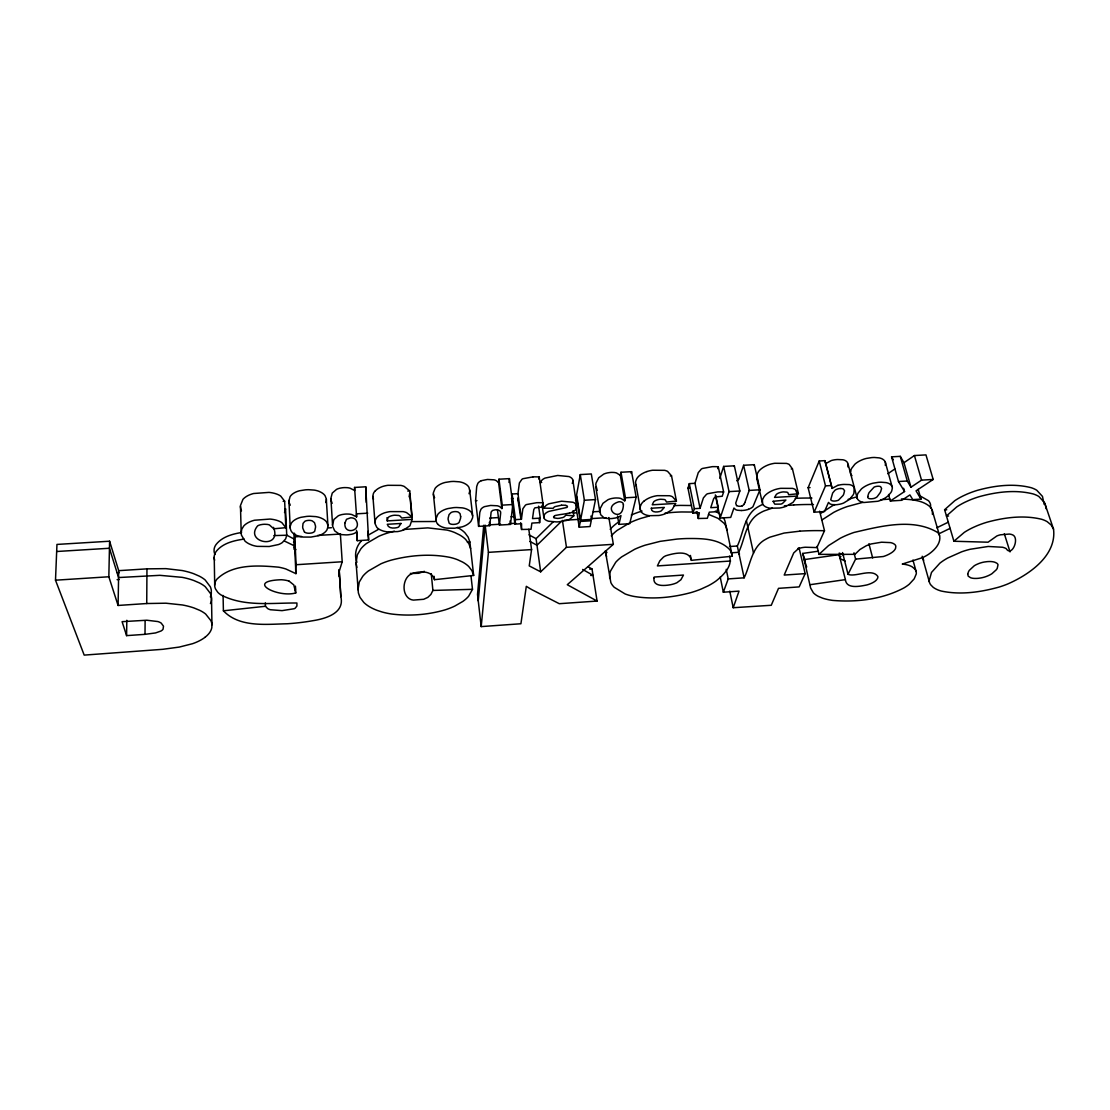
<?xml version="1.0" encoding="UTF-8"?>
<svg xmlns="http://www.w3.org/2000/svg" width="1110" height="1110" viewBox="0 0 1110 1110"><rect width="100%" height="100%" fill="white"/><g stroke="black" fill="none" stroke-linecap="round" stroke-linejoin="round"><path stroke-width="1.5" d="M284.757 508.921L285.548 508.907L286.741 535.228L285.686 538.794L282.384 542.512A16.553 8.422 -2 0 1 278.471 544.552L269.217 546.509L257.145 546.356A19.8 10.073 -1.9 0 1 252.012 545.107L249.292 543.969A25.641 13.084 -1.9 0 1 244.949 541.042L241.508 535.256A45.926 23.56 -2.3 0 1 241.203 532.911L240.454 505.563L242.937 499.375A22.339 11.766 -1.6 0 1 244.755 497.655A23.116 12.168 -1.6 0 1 247.03 496.114L247.863 495.657A20.701 10.906 -1.5 0 1 253.635 493.506L269.008 492.396A20.507 10.809 -1.6 0 1 276.751 494.075A17.871 9.435 -1.6 0 1 280.761 496.142L284.646 501.221L285.839 527.68L273.754 528.79L269.425 524.933A7.506 3.857 -1.8 0 0 267.246 524.406L264.679 524.267A11.572 5.939 -1.8 0 0 262.598 524.406L260.531 524.752A8.172 4.19 -1.8 0 0 257.631 525.876C243.714 542.499 282.384 550.255 273.532 527.361M241.203 532.911L241.758 529.248L243.714 526.043A22.561 11.558 -1.8 0 1 245.546 524.336A23.338 11.96 -1.8 0 1 247.863 522.824L248.696 522.366A20.91 10.711 -1.8 0 1 254.523 520.229L270.063 519.064A20.715 10.628 -1.8 0 1 277.861 520.687A18.051 9.268 -1.9 0 1 281.912 522.713L285.839 527.68M538.586 506.188L540.279 518.12L539.613 522.616L531.884 523.087L531.024 529.276L521.561 529.484L521.575 523.726L514.929 524.128L511.571 498.584L512.098 494.006L517.981 493.659L519.383 482.961L521.894 479.34A6.327 3.399 -7.7 0 1 523.004 478.701L533.022 476.87M145.008 634.337L155.566 632.936L160.881 631.063A11.683 5.314 -0.7 0 0 163.045 629.231L163.503 626.193L161.241 623.14A12.446 5.661 -0.7 0 0 157.87 621.558L146.797 620.226L122.086 621.669L126.595 635.628L145.008 634.337L145.119 620.74M205.1 637.237A47.092 21.465 -0.9 0 1 192.543 643.703L179.279 647.074L162.754 649.308L84.194 655.108L55.5 580.197L56.957 544.427L109.599 541.222L108.835 576.77L118.09 605.449L146.728 603.535L146.964 568.861L165.917 568.639L182.206 570.54A50.893 24.087 -0.5 0 1 193.681 573.703L199.328 576.159A43.817 20.812 -0.5 0 1 205.17 579.975L210.359 586.829A60.648 28.652 -0.3 0 1 211.302 590.284L211.302 593.67A47.591 22.533 -0.5 0 1 210.331 596.916M126.595 635.628L126.818 620.296M118.09 605.449L118.701 570.665L109.599 541.222M806.692 567.002L804.209 559.62L839.118 554.611L840.173 558.635L845.279 561.174M839.118 554.611L845.39 579.614C846.361 589.368 859.931 586.302 866.771 584.97A14.361 6.355 -13.7 0 0 870.171 583.846A14.888 6.591 -13.7 0 0 872.03 583.027L873.14 582.459A12.196 5.397 -13.7 0 0 876.456 579.947L877.441 578.56A12.598 5.564 -13.7 0 0 877.802 576.395C871.905 567.848 855.158 577.547 848.026 574.3L842.545 552.558M412.101 519.397L409.937 525.779L403.873 529.845A17.233 8.949 -4.7 0 1 397.519 531.593L387.321 531.843A16.983 8.825 -4.6 0 1 382.52 530.788L381.798 530.524A18.939 9.837 -4.7 0 1 380.425 529.942A18.398 9.56 -4.7 0 1 376.762 527.292L375.097 523.781A29.387 15.29 -4.9 0 1 374.986 522.227L375.305 520.326A18.19 9.463 -4.6 0 1 377.497 516.941A18.662 9.713 -4.7 0 1 384.226 512.959A17.857 9.296 -4.6 0 1 390.123 511.613L403.166 511.627A15.457 8.061 -4.7 0 1 406.607 512.626L412.129 516.996L401.792 518.023L399.891 515.928A5.633 2.942 -4.7 0 0 398.518 515.442L394.813 515.207A7.867 4.093 -4.7 0 0 389.416 516.608A6.41 3.344 -4.6 0 0 387.917 517.87L387.279 520.909L412.101 519.397L409.673 493.339L409.118 496.878M572.899 481.254L572.746 479.811A11.1 5.939 -8.6 0 0 571.137 477.716L570.36 477.217A13.5 7.215 -8.5 0 0 568.917 476.551L557.664 475.469L545.079 478.077A12.238 6.549 -8.3 0 0 542.374 479.7L539.918 482.448L541.694 482.475M265.346 602.869L265.47 606.268L267.635 608.544A11.461 5.425 -2.7 0 0 270.341 609.723L282.037 610.639L294.067 608.752A6.05 2.858 -3 0 0 295.191 608.197L296.911 606.018L296.911 603.008C271.756 602.799 244.103 607.045 220.946 594.904A33.633 16.234 -2 0 1 217.685 592.171L215.59 589.091A40.057 19.356 -2.1 0 1 214.716 585.983L214.216 556.415A33.564 16.705 -1.7 0 1 216.256 551.351C222.902 543.04 234.043 540.556 244.047 539.085M214.674 585.137L214.716 584.29A33.91 16.372 -2 0 1 216.783 579.309C232.6 563.686 258.214 565.337 278.679 567.182A39.682 19.161 -2.3 0 1 285.894 568.986L295.926 573.648A122.1 60.689 -5.3 0 1 296.092 564.726L294.622 533.41M576.881 506.84L572.843 480.158M289.557 503.871L289.1 502.386A31.344 16.65 -2.8 0 1 288.933 501.012L290.043 496.753A18.939 10.059 -2.5 0 1 293.165 493.575L294.414 492.798A16.04 8.519 -2.5 0 1 299.672 490.731L305.319 489.843A24.503 12.959 -2.6 0 1 308.483 489.69L314.255 490.093A16.664 8.852 -2.5 0 1 319.125 491.397L321.206 492.396A19.286 10.226 -2.5 0 1 325.063 495.712L326.271 498.765A28.305 14.999 -2.3 0 1 326.326 500.443L325.868 502.566M573.01 510.739L573.801 515.817L565.92 515.179L564.033 516.955A5.647 2.914 -8.5 0 1 562.701 517.579L559.246 518.301A13.32 6.924 -8.5 0 1 557.345 518.398L554.181 517.912A2.706 1.401 -8.4 0 1 553.71 517.454L553.626 516.844M339.119 576.562L339.105 569.61L340.839 596.639C344.933 613.414 325.077 618.797 312.645 620.74A118.881 58.65 -2.5 0 1 287.282 623.764C266.081 624.222 239.51 627.719 223.401 610.805L223.082 595.46M478.604 526.376L479.7 513.458A45.538 23.782 -7.7 0 1 479.867 512.154L480.908 509.365A9.046 4.745 -6.8 0 1 484.501 506.632L490.634 505.438L497.266 505.771A9.907 5.189 -6.9 0 1 499.777 506.687L501.9 508.56L498.598 482.697L498.959 479.215L509.421 478.618L512.834 504.509L510.489 524.406L499.389 525.086L500.568 513.999A31.635 16.511 -6.4 0 0 500.624 512.182L500.513 511.696A5.592 2.928 -7 0 0 498.64 510.253A5.55 2.9 -7 0 0 495.24 509.795L492.465 510.475L491.119 512.098L489.76 525.682L478.604 526.376L475.579 500.707L476.62 487.581A45.094 24.198 -7.6 0 1 476.787 486.249L477.813 483.419A8.963 4.829 -6.8 0 1 481.365 480.658M483.738 525.252L477.522 594.502L481.199 626.595L520.923 623.751L526.307 586.316L529.983 588.591A110.584 54.64 -9.6 0 0 533.73 590.617L559.274 603.701L597.083 601.051L592.019 568.972L588.397 566.905M478.243 600.857L485.153 525.141L488.428 552.35L481.199 626.595M501.9 508.56L502.261 505.147L498.959 479.215M930.61 508.158L930.568 504.703A36.255 17.052 -15 0 0 928.515 500.735L919.413 495.532M509.004 482.475L509.421 478.618M932.428 514.429L932.4 510.988A36.339 16.955 -14.9 0 0 930.346 507.034C922.632 499.986 911.282 499.611 901.389 498.959M514.929 524.128L515.484 519.633L512.098 494.006M515.484 519.633L521.409 519.272L522.865 508.741L525.418 505.175A6.382 3.344 -7.8 0 1 526.542 504.55L536.657 502.705A40.917 21.021 -7.8 0 1 540.223 502.691L542.915 502.747L542.29 507.034L535.117 507.797A1.665 0.874 -7.9 0 0 534.742 508.019L533.813 509.573A17.427 9.088 -8.3 0 0 533.702 510.142L532.523 518.592L540.279 518.12M538.919 479.131L539.224 476.953L536.546 476.87A40.515 21.409 -7.7 0 0 533.022 476.856M528.804 529.276L531.579 549.575L529.234 565.892L540.667 571.83L566.461 547.327L613.344 544.316L608.863 517.524M285.548 508.907L284.521 512.529M575.577 500.541L576.367 496.128L580.336 521.45L579.226 527.222L590.062 526.542L591.228 520.77L580.336 521.45M580.28 474.581L576.617 494.741L580.586 520.09L591.505 519.411L595.515 499.583L591.325 473.956L580.28 474.581L584.373 500.249L580.586 520.09M718.226 507.228L716.755 511.696L709.318 512.154L707.334 518.301L698.273 518.495L699.369 512.764L692.959 513.167L687.978 488.178L689.31 483.627L694.985 483.308L698.245 472.68L701.284 469.1A6.23 3.274 -11.9 0 1 702.463 468.462L712.342 466.658A39.904 20.59 -11.7 0 1 715.714 466.672L718.253 466.755L723.623 491.966L722.208 496.239L715.242 496.975A1.637 0.832 -11.9 0 0 714.84 497.197L713.674 498.737A17.191 8.713 -12.2 0 0 713.466 499.292L710.747 507.686L718.226 507.228L715.784 495.573M847.984 466.977L847.665 462.912A17.205 8.7 -14.5 0 0 846.944 461.829L845.889 460.927A11.988 6.063 -14.6 0 0 842.837 459.776L837.675 459.526A13.806 6.979 -14.5 0 0 831.515 460.483A7.243 3.677 -14.6 0 0 830.877 460.775L825.812 463.564L832.125 488.4L837.259 485.625A7.312 3.607 -14.4 0 1 837.911 485.403M850.607 471.195L851.023 469.752A29.748 14.777 -15.4 0 1 851.606 468.42L854.839 464.257A17.913 8.936 -15.2 0 1 859.223 461.191L860.722 460.428A15.165 7.576 -15.2 0 1 866.341 458.444L871.669 457.598A23.185 11.544 -15.1 0 1 874.472 457.473L879.231 457.889A15.776 7.867 -15.2 0 1 882.714 459.193L883.976 460.164A18.246 9.102 -15.2 0 1 885.53 463.411L885.294 465.354M618.936 524.378L620.976 515.623L618.991 516.774A9.865 5.064 -9.6 0 1 615.55 517.981L612.221 518.509A15.998 8.242 -9.7 0 1 609.917 518.62L606.448 518.356A10.933 5.619 -9.6 0 1 603.701 517.524L600.593 514.624L599.941 510.184A44.733 22.991 -10.3 0 1 600.274 508.394L602.966 503.302L607.975 499.722A10.725 5.564 -9.7 0 1 611.804 498.473L613.927 498.126A13.833 7.159 -9.7 0 1 616.216 497.96L618.409 498.029A10.392 5.383 -9.7 0 1 620.976 498.515L624.763 500.818L620.323 475.33L620.99 472.263L631.576 471.667L636.141 497.169L629.703 523.698L618.936 524.378L617.521 515.997M624.763 500.818L625.457 497.793L620.99 472.263M631.174 473.387L631.576 471.667M692.959 513.167L694.333 508.685L689.31 483.627M694.333 508.685L700.049 508.338L703.407 497.89L706.487 494.352A6.285 3.219 -11.8 0 1 707.681 493.728L717.657 491.91A40.279 20.216 -11.6 0 1 721.056 491.91L723.623 491.966M729.547 556.165C732.836 566.155 723.207 575.285 716.116 580.946A51.657 24.517 -10.6 0 1 708.111 585.83L701.131 589.049A54.168 25.738 -10.6 0 1 691.03 592.573C672.48 597.582 652.736 599.594 633.685 596.375A53.655 25.53 -10.4 0 1 625.124 593.947L614.232 587.287A56.832 27.084 -10.4 0 1 610.847 582.528L605.325 550.921M717.657 468.642L718.253 466.755M719.793 478.354L723.637 466.422L734.348 465.812L739.857 490.981L735.708 503.149L736.527 505.674M734.112 466.519L734.348 465.812M741.411 510.544L737.428 510.225A9.213 4.62 -12.4 0 1 735.5 509.518L733.946 508.033L730.699 517.413L720.168 518.065L729.048 491.619L723.637 466.422M748.445 509.282A9.102 4.565 -12.4 0 0 752.968 506.715L759.975 489.774L754.287 464.674L743.617 465.284L739.399 477.577A29.651 15.415 -12 0 1 738.677 479.215L738.594 479.326M471.001 576.048L472.499 589.327L468.628 596.236A48.063 23.157 -5.6 0 1 462.856 601.412L454.795 606.074A48.882 23.546 -5.6 0 1 444.833 609.945C427.614 614.898 409.271 616.258 391.497 613.996A53.349 25.738 -5.3 0 1 381.826 611.915L377.414 610.472A60.37 29.221 -5.4 0 1 371.406 607.822L369.644 606.837A56.846 27.486 -5.4 0 1 363.802 602.452L359.945 597.305L358.377 592.92L356.06 562.673L357.337 554.806L360.792 548.95A54.154 27.112 -5.2 0 1 366.411 543.512L378.746 536.31A53.668 26.89 -5.2 0 1 388.833 532.647L394.369 531.204M797.868 548.395L799.172 548.312L805.152 573.634L799.172 586.899L778.512 588.342L771.256 605.283L733.211 607.725L739.01 591.117L723.332 592.213L720.224 577.02M762.653 504.44A24.378 12.002 -12.9 0 0 758.574 506.521C744.227 514.207 743.617 533.05 737.331 546.009L744.13 577.824L728.216 578.907L723.332 592.213M753.981 465.506L754.287 464.674M743.617 465.284L749.208 490.426L744.879 502.539M431.263 573.731L432.9 590.437L430.902 594.419L427.836 597.374L423.701 599.289L413.503 600.094A10.587 5.078 -5.4 0 1 410.811 599.483C401.445 595.529 402.25 579.087 410.547 574.286A11.058 5.411 -5.4 0 1 412.642 573.398C419.982 571.123 432.04 570.332 434.468 579.684L473.665 575.438L469.863 541.985L468.156 537.143L464.965 532.842A50.061 25.322 -5.3 0 0 458.832 528.207L457.32 527.375M799.908 531.163L784.076 533.064L770.062 537.129A24.684 11.697 -12.7 0 0 765.914 539.183C751.581 546.522 750.485 565.059 744.13 577.824M469.017 493.728L469.516 492.132A27.556 14.749 -5.7 0 0 469.696 490.467L468.975 487.415A18.773 10.059 -5.9 0 0 465.742 484.113L463.883 483.127A16.22 8.7 -5.9 0 0 459.373 481.823L453.865 481.421A23.865 12.751 -5.9 0 0 450.799 481.56L445.235 482.434A15.609 8.38 -5.9 0 0 439.865 484.473L438.561 485.264A18.44 9.879 -5.9 0 0 435.092 488.414L433.413 492.646A30.553 16.359 -6.2 0 0 433.386 494.006L433.608 495.476A18.981 10.156 -5.9 0 0 434.648 497.724M837.897 485.348A13.93 6.854 -14.3 0 1 844.086 484.432L849.33 484.598A12.099 5.952 -14.4 0 1 852.411 485.722L853.451 486.596A17.371 8.533 -14.3 0 1 854.187 487.665L853.923 493.256A39.294 19.411 -13.9 0 1 853.091 494.991L849.441 499.472L843.642 503.024A11.35 5.536 -14.2 0 1 839.604 504.245L837.439 504.592A14.985 7.34 -14.3 0 1 835.22 504.759L832.125 504.564A9.102 4.44 -14.2 0 1 829.891 503.787L828.504 502.414L824.466 511.571L814.143 512.21L808.122 487.72L819.222 460.969L824.813 460.65L832.125 488.4M814.143 512.21L825.493 485.875L819.222 460.969M798.798 549.173L799.172 548.312M797.466 496.087L793.039 502.358L786.005 506.34A16.581 8.256 -13.2 0 1 779.608 508.033L770.326 508.241A16.331 8.145 -13.1 0 1 766.413 507.187L765.858 506.937A18.218 9.088 -13.2 0 1 764.859 506.34A17.704 8.825 -13.2 0 1 762.598 503.718L762.445 500.263A28.319 14.097 -13.4 0 1 762.958 498.737L763.985 496.864A17.496 8.741 -13.2 0 1 767.288 493.534A17.968 8.963 -13.2 0 1 774.891 489.649A17.177 8.589 -13.2 0 1 780.718 488.331L792.443 488.386A14.874 7.437 -13.3 0 1 795.162 489.399L798.437 493.714L788.724 494.685L787.822 492.618A5.425 2.72 -13.3 0 0 786.782 492.132L783.535 491.896A7.562 3.788 -13.2 0 0 778.138 493.256A6.161 3.08 -13.2 0 0 776.292 494.491L774.558 497.405L797.466 496.087L796.272 491.119M819.652 511.169L824.494 530.733L816.904 547.577L805.319 547.23A14.43 6.715 -13 0 0 798.576 548.506M848.026 574.3L855.602 559.107L853.979 552.766M339.979 534.701L340.381 534.049L317.64 535.45M340.381 534.049L342.199 561.757L339.299 571.164L340.839 596.639M744.061 504.259L744.13 504.148A4.385 2.206 -12.3 0 1 742.243 505.73M561.507 505.216L555.042 506.604A5.259 2.747 -8.4 0 0 553.918 507.367L553.168 508.297L543.595 508.144L546.092 505.438A12.349 6.438 -8.4 0 1 548.826 503.829L561.535 501.207L572.885 502.233A13.625 7.09 -8.6 0 1 574.342 502.885L575.119 503.371A11.211 5.841 -8.6 0 1 576.742 505.425L576.825 505.758M948.578 516.039L946.442 515.97L956.681 506.965A42.402 19.134 -16.2 0 1 965.076 502.164L968.863 500.443A46.301 20.854 -16.2 0 1 979.159 496.697C996.6 491.883 1015.511 489.441 1033.243 493.964A49.881 22.325 -16.4 0 1 1038.821 496.461L1044.524 502.594L1053.529 529.109C1056.873 555.624 1029.039 574.744 1007.505 584.068A47.05 19.952 -15.5 0 1 999.333 586.996C980.63 592.227 960.428 595.154 941.225 591.033A49.326 21.062 -15.4 0 1 936.673 589.368A50.88 21.728 -15.4 0 1 933.108 587.232L930.652 584.734A44.372 18.939 -15.3 0 1 929.153 580.835L931.498 572.441L939.865 563.186A42.679 18.273 -15.3 0 1 947.704 558.011L961.621 551.823A41.708 17.871 -15.3 0 1 970.182 549.27L988.219 546.467L1002.51 547.244A29.706 12.765 -15.5 0 1 1006.132 548.548C1011.807 557.928 1020.326 537.212 1012.14 534.687A13.695 5.966 -16.1 0 0 1009.254 534.063L1000.401 534.812A11.183 4.87 -16.1 0 0 996.891 535.95L988.053 542.207L953.906 541.25L944.61 509.726L954.794 500.679A42.305 19.231 -16.3 0 1 963.175 495.879L966.949 494.144A46.19 20.965 -16.3 0 1 977.216 490.398C994.602 485.569 1013.486 483.155 1031.176 487.706A49.77 22.45 -16.4 0 1 1036.754 490.231L1042.457 496.392L1044.135 504.273M573.801 515.817L570.346 518.8A11.572 5.98 -8.5 0 1 566.821 520.41L559.01 521.797A30.095 15.707 -8.5 0 1 556.526 521.922L548.742 521.242A12.501 6.466 -8.4 0 1 547.688 520.923A13.223 6.84 -8.4 0 1 546.328 520.326L545.246 519.633A10.6 5.481 -8.3 0 1 543.886 517.676L543.789 516.705A14.333 7.409 -8.4 0 1 543.983 515.678L544.83 514.11A9.366 4.842 -8.3 0 1 547.549 512.015A8.602 4.454 -8.3 0 1 549.062 511.349L566.863 507.464A2.248 1.165 -8.6 0 0 567.279 507.034A2.525 1.318 -8.6 0 0 566.988 505.882L565.836 505.452M953.906 541.25L964.299 532.37A42.804 18.731 -16 0 1 972.818 527.625L976.647 525.918A46.745 20.41 -16 0 1 987.067 522.2C1004.661 517.413 1023.684 514.915 1041.624 519.272A50.366 21.853 -16.1 0 1 1047.216 521.7L1051.17 525.016L1053.529 529.109M817.057 546.356L819 554.376L828.546 545.593L840.214 538.267A51.934 23.643 -14.1 0 1 853.992 532.453C880.272 526.348 912.961 517.607 937.756 532.564A36.699 16.608 -14.7 0 1 939.782 536.435C940.614 543.803 934.606 549.95 929.084 553.932A30.234 13.611 -14.7 0 1 922.66 557.595L902.263 564.06L904.317 564.31A30.317 13.306 -14 0 1 912.295 566.919L914.834 569.069A30.4 13.334 -14 0 1 916.277 573.912L914.182 578.865L909.367 584.11A33.799 14.818 -14 0 1 903.942 587.912C882.353 599.358 856.892 602.439 832.764 600.413A59.191 26.39 -13.8 0 1 822.566 598.137L818.403 596.431A48.465 21.562 -13.6 0 1 813.339 592.754L810.633 588.036L802.738 553.432L817.973 551.24M540.667 571.83L536.075 538.669L553.377 521.644M561.216 521.561L536.99 545.232L529.886 541.43M613.344 544.316L567.279 584.72L597.083 601.051M617.923 522.463L616.119 523.795A51.934 25.794 -10.4 0 0 610.195 529.331M820.581 513.458L832.056 506.007A51.31 24.267 -14.3 0 1 834.9 504.564M822.149 519.827L833.679 512.404A51.435 24.142 -14.3 0 1 847.291 506.548L862.928 502.317M887.833 473.762L894.84 468.961M933.191 479.451L921.55 480.144L910.963 487.221L903.984 462.704L914.418 455.544L925.962 454.892L933.191 479.451L916.041 490.842L920.995 499.112L912.767 499.611L909.909 494.921L901.82 500.291L890.345 500.998L888.555 494.505M367.646 535.45L378.205 529.525M890.345 500.998L904.539 491.522L903.609 488.261M424.367 571.345L418.748 573.287L411.088 573.481A10.476 5.175 -5.3 0 1 410.367 573.357M948.245 522.2L938.644 526.875A42.194 18.787 -15.6 0 0 936.937 527.888M950.077 528.374L940.434 533.05A42.291 18.69 -15.6 0 0 938.727 534.063M481.379 480.672L487.429 479.464L494.006 479.825A9.81 5.286 -6.8 0 1 496.489 480.783L498.598 482.697M798.576 548.493L793.719 552.933L784.201 575.063L805.152 573.634M555.097 515.498L560.05 514.596A76.021 41.028 -8.5 0 0 566.1 513.708L569.402 513.014M848.123 499.347L855.81 497.141M642.066 511.058L639.263 511.96A54.015 26.806 -10.5 0 0 631.312 514.998M772.269 508.13L764.124 510.919A24.448 11.932 -12.9 0 0 760.031 512.986C745.684 520.604 744.976 539.391 738.677 552.308L730.796 552.822M649.086 516.053L640.442 518.523A54.154 26.682 -10.5 0 0 629.967 522.713L617.229 530.344A52.059 25.669 -10.4 0 0 611.291 535.866M241.55 532.509C232.309 534.035 222.194 536.754 216.131 544.455A33.48 16.775 -1.7 0 0 214.091 549.533L214.091 551.281A39.558 19.841 -1.8 0 0 214.965 554.473M810.161 584.692L845.39 579.614M403.291 529.512L427.822 527.874L447.066 530.081A46.204 23.241 -5.4 0 1 454.739 532.55L459.582 534.909A50.186 25.211 -5.4 0 1 465.714 539.502L468.906 543.803L470.612 548.617M784.312 505.841L786.546 505.577M664.973 513.181L671.827 512.487A98.61 47.411 -10.3 0 1 681.568 511.96L692.779 512.057M223.401 610.805L265.47 606.268M467.449 542.249L469.863 541.985M690.42 555.43L691.377 560.328L732.309 556.235L732.003 554.195A46.967 22.422 -10.8 0 0 729.603 549.478C718.656 538.253 701.326 538.419 686.757 538.53A99.553 46.426 -10.3 0 0 676.92 539.085L660.159 541.347L645.215 545.163A54.681 26.127 -10.4 0 0 634.615 549.311L621.725 556.845A52.572 25.142 -10.4 0 0 615.703 562.298L610.528 571.026A71.984 34.285 -10.7 0 0 609.64 575.618L609.723 578.504M646.852 471.583A17.122 9.033 -10.7 0 1 652.625 470.238L664.654 470.335A14.818 7.825 -10.8 0 1 667.582 471.375L671.522 475.802L676.434 501.068L666.527 502.053L665.32 499.986A5.453 2.803 -10.7 0 0 664.182 499.5L660.783 499.25A7.604 3.913 -10.7 0 0 655.386 500.624A6.202 3.177 -10.7 0 0 653.651 501.873L652.25 504.8L675.754 503.44L672.022 509.754L665.292 513.763A16.678 8.533 -10.6 0 1 658.896 515.484L649.322 515.692A16.428 8.408 -10.6 0 1 645.146 514.652L644.535 514.388A18.329 9.38 -10.6 0 1 643.425 513.791A17.802 9.116 -10.6 0 1 640.72 511.155L635.558 482.392A28.194 14.832 -10.9 0 1 635.863 480.824L636.654 478.91A17.427 9.185 -10.7 0 1 639.582 475.51A17.885 9.435 -10.7 0 1 646.839 471.57M407.786 491.078L409.701 490.897L412.129 516.996M670.301 475.926L671.522 475.802M791.236 468.961L792.429 468.836L798.437 493.714M283.161 501.345L284.646 501.221M788.849 505.341L793.664 504.981M880.521 499.736L889.915 499.084M412.296 521.603L434.954 521.506M855.602 559.107L883.31 556.526A17.191 7.825 -14.3 0 0 890.192 553.543A14.055 6.382 -14.3 0 0 895.007 549.408A18.717 8.519 -14.2 0 0 895.59 548.215L895.812 546.231A13.57 6.174 -14.3 0 0 894.591 544.316L893.37 543.553A17.482 7.95 -14.3 0 0 890.581 542.623L881.562 542.207L871.405 543.9A18.176 8.269 -14.2 0 0 866.091 545.842L859.959 549.492L854.936 554.334L819 554.376M738.663 554.126L739.551 554.07M589.688 569.125L592.019 568.972M730.574 561.022L657.384 565.92L659.826 560.841L663.475 557.095A10.115 4.87 -10.6 0 1 665.958 555.721C673.701 553.363 689.185 549.478 691.377 560.328M590.687 575.479L593.017 575.327L582.653 569.444M117.119 579.642L119.145 579.517M729.478 546.522L737.331 546.009M118.701 570.665L146.964 568.861M117.244 572.774L119.256 572.635M55.5 580.197L108.835 576.77M296.134 564.726L342.199 561.757M488.428 552.35L531.579 549.575M56.679 551.504L109.446 548.257L118.576 577.547L159.882 575.327L182.248 577.353A51.018 23.962 -0.6 0 1 193.75 580.488L199.411 582.93A43.928 20.701 -0.6 0 1 205.267 586.718L210.47 593.531A60.8 28.513 -0.4 0 1 211.413 596.972L211.413 600.33A47.702 22.422 -0.6 0 1 210.428 603.576M294.788 536.851L301.545 536.435M488.566 524.919L500.541 524.184M509.088 523.656L515.914 523.24M564.144 520.271L579.614 519.327M591.491 518.592L605.963 517.704M356.518 530.303L357.267 540.681L368.603 539.973L365.731 486.804L354.562 487.443L354.7 490.537L349.997 488.164A10.684 5.716 -3.4 0 0 347.139 487.665L344.78 487.595A14.236 7.604 -3.4 0 0 342.407 487.762L340.243 488.109A11.031 5.911 -3.3 0 0 336.538 489.385L332.265 493.062L330.891 498.293A45.843 24.489 -4.1 0 0 331.058 500.124L332.14 503.357M367.743 513.167L356.463 513.833L356.601 516.885L351.856 514.568A10.795 5.619 -3.6 0 0 348.97 514.096L346.584 514.027A14.374 7.479 -3.6 0 0 344.183 514.207L342.005 514.554A11.142 5.8 -3.5 0 0 338.259 515.817L333.93 519.466L332.542 524.614A46.301 24.073 -4.3 0 0 332.709 526.417L334.707 530.899L338.911 533.813A11.35 5.855 -3.6 0 0 342.102 534.645L345.89 534.895A16.622 8.602 -3.6 0 0 348.332 534.784L351.745 534.243A10.254 5.286 -3.7 0 0 355.103 533.008L356.879 531.843L357.267 540.681M502.261 505.147L512.834 504.509M584.373 500.249L595.515 499.583M625.457 497.793L636.141 497.169M729.048 491.619L739.857 490.981M749.208 490.426L759.975 489.774M825.493 485.875L831.154 485.542M903.984 462.704L900.279 456.349L891.566 456.848L898.489 481.518L907.272 481.005L910.963 487.221M808.122 487.72L810.05 487.609M328.602 527.902L331.432 527.722M489.69 518.092L497.71 517.607M511.03 516.788L513.694 516.636M573.051 513.014L575.951 512.848M593.323 511.793L599.095 511.433M475.579 500.707L476.967 500.624M511.571 498.584L513.222 498.487M517.746 498.223L520.881 518.62M687.978 488.178L689.56 488.081M146.728 603.535L165.917 603.202L182.415 604.964A51.532 23.477 -0.9 0 1 194.028 607.975L199.745 610.347A44.372 20.285 -0.9 0 1 205.655 614.038L210.914 620.684A61.411 27.944 -0.7 0 1 211.871 624.042L211.857 627.344A48.188 21.964 -0.9 0 1 207.542 635.073A50.727 23.13 -0.8 0 1 205.086 637.237M273.865 535.603L286.741 535.228M432.9 590.437L472.499 589.327M295.413 586.122L295.732 592.948C278.111 598.11 244.297 580.946 281.302 579.739A18.495 8.908 -2.6 0 1 289.03 581.099M944.61 509.726L946.733 509.795M691.475 505.522L680.291 505.397A98.388 47.661 -10.4 0 0 674.089 505.674M695.332 512.223L697.774 512.445M843.725 555.028L839.188 553.071M708.499 514.374L718.045 518.342L724.095 523.323A46.523 22.894 -10.9 0 1 726.509 528.138L726.828 530.233M284.659 541.153L294.594 545.94A120.851 61.896 -5.2 0 1 294.747 536.851M289.03 581.099L293.789 584.901L295.732 592.948M286.533 535.075L294.261 539.113L295.926 573.648M529.012 534.84L536.075 538.669M715.353 511.099L720.14 514.249M293.831 548.964L295.357 549.977M293.512 542.138L294.525 542.818M825.812 463.564L824.813 460.65M293.678 547.105L295.857 549.644M304.404 531.926L302.808 528.221A58.608 30.428 -3.9 0 1 302.655 526.889L303.044 523.407L304.82 521.339A4.815 2.498 -2.7 0 1 306.596 520.645L307.678 520.465A6.799 3.51 -2.7 0 1 308.844 520.368L309.19 520.368A5.328 2.761 -2.7 0 1 312.271 520.895L314.491 522.657L315.462 525.807A62.729 32.134 -1.6 0 1 315.559 527.181L314.727 531.163A6.091 3.136 -2.8 0 1 314.213 531.732L313.561 532.203A4.884 2.511 -2.8 0 1 311.591 532.966L310.148 533.175A7.728 3.982 -2.8 0 1 308.982 533.244L307.9 533.202A5.162 2.65 -2.8 0 1 304.473 531.967M620.323 475.33L616.549 472.971A10.281 5.481 -9.7 0 0 614.01 472.471L611.832 472.388A13.709 7.284 -9.7 0 0 609.57 472.555L607.461 472.902A10.628 5.661 -9.7 0 0 603.673 474.137L598.72 477.772L596.084 482.933A44.303 23.393 -10.4 0 0 595.765 484.751L597.194 490.44M409.701 490.897L404.22 486.43A15.304 8.2 -4.5 0 0 400.807 485.389L387.889 485.306A17.691 9.463 -4.5 0 0 382.076 486.679A18.482 9.893 -4.5 0 0 375.458 490.703M805.236 560.841L802.738 553.432M898.489 481.518L904.539 491.522M891.566 456.848L893.3 459.762M241.48 510.891L240.759 508.727A45.468 23.962 -2.1 0 1 240.454 506.354M676.434 501.068L672.466 496.739A14.957 7.687 -10.7 0 0 669.524 495.726L657.384 495.671A17.288 8.866 -10.6 0 0 651.556 497.016A18.065 9.268 -10.7 0 0 644.258 500.929M606.587 556.485L605.436 552.378M373.501 499.278L373.029 497.641A29.096 15.568 -4.7 0 1 372.918 496.059L373.224 494.116A18.01 9.629 -4.5 0 1 375.402 490.675M356.921 562.284C354.229 555.611 355.7 547.674 360.292 542.207A54.015 27.25 -5.1 0 1 361.499 540.806M792.429 468.836L789.154 464.424A14.735 7.576 -13.4 0 0 786.463 463.397L774.836 463.272A17.025 8.741 -13.3 0 0 769.077 464.604A17.788 9.13 -13.4 0 0 761.599 468.531A17.33 8.894 -13.4 0 0 758.31 471.889L757.284 473.79A28.041 14.347 -13.5 0 0 756.798 475.344L756.964 478.854A17.524 8.991 -13.3 0 0 757.672 480.117M1045.162 504.051L1046.161 508.755M1004.314 533.73L1010.044 551.92M932.095 509.934L939.49 535.395M914.418 455.544L921.55 480.144M918.206 489.399L920.995 499.112M900.279 456.349L907.272 481.005M922.424 557.303L929.334 581.862M912.947 560.037L916.166 571.622M885.267 462.093L892.093 486.707M635.669 484.515L636.183 485.916A17.621 9.282 -10.7 0 0 636.446 486.36M848.082 464.133L857.184 498.237M868.922 543.72L872.668 557.955M356.865 567.446L356.06 562.673M473.665 575.438L471.958 570.734L468.753 566.53A50.699 24.698 -5.5 0 0 462.565 562.048L457.695 559.773A46.675 22.783 -5.6 0 0 449.952 557.373C430.527 553.501 410.187 555.194 391.122 560.162A54.21 26.349 -5.3 0 0 380.938 563.797L368.464 570.915A54.695 26.571 -5.3 0 0 362.776 576.284L359.279 582.042L357.975 589.757M756.812 478.41L762.445 503.274M746.433 520.756L753.524 553.141M732.309 556.235L725.149 521.714A46.412 23.005 -10.9 0 0 723.401 517.787M715.326 494.935L720.168 518.065M726.231 569.319L728.216 578.907M729.769 591.103L733.211 607.725M694.985 483.308L700.049 508.338M696.941 511.863L698.273 518.495M443.917 527.569A14.083 7.312 -6 0 0 447.039 528.18L454.6 528.235L462.135 526.861A15.471 8.047 -6.1 0 0 465.923 525.321L467.241 524.558A19.356 10.087 -6 0 0 471.139 521.02L472.513 517.968A27.819 14.499 -5.8 0 0 472.693 516.317L471.972 513.333A18.953 9.893 -6 0 0 468.725 510.1L466.838 509.143A16.386 8.561 -6.1 0 0 462.301 507.867L456.737 507.506A24.101 12.529 -6 0 0 453.643 507.645L448.024 508.546A15.776 8.242 -6 0 0 442.599 510.572L441.281 511.335A18.62 9.713 -6 0 0 437.77 514.443L436.063 518.62A30.844 16.081 -6.3 0 0 436.022 519.966L436.244 521.409A19.161 9.976 -6.1 0 0 437.992 524.419M640.206 509.781L640.109 507.7A28.458 14.569 -10.9 0 1 640.428 506.16L641.233 504.273A17.593 9.033 -10.7 0 1 644.202 500.915M595.751 486.957L599.927 512.348M590.964 516.039L591.505 519.411M575.563 503.69L579.226 527.222M562.423 520.382L566.461 547.327M539.224 476.953L543.595 508.144M542.179 505.758L543.886 517.676M539.127 519.216L539.613 522.616M517.981 493.659L521.409 519.272M520.645 522.699L521.561 529.484M510.059 520.992L510.489 524.406M497.46 509.726L499.389 525.086M489.344 522.269L489.76 525.682M469.683 489.926L472.68 515.789M433.386 494.006L436.105 520.701M434.135 576.312L434.468 579.684M387.002 517.635L387.279 520.909M372.918 496.461L374.986 522.63M367.951 531.343L368.603 539.973M354.562 487.443L356.601 516.885M330.919 498.903L332.57 525.197M326.326 499.333L327.936 525.64M214.175 557.289L214.216 558.15A39.655 19.744 -1.9 0 0 214.66 560.203M295.26 586.802L295.426 590.229M288.933 500.443L290.209 528.027M365.731 486.804L366.244 502.331M211.51 597.818L211.954 624.888M518.148 498.196L518.148 500.776M793.678 504.967A142.288 65.393 -12.1 0 1 813.491 504.537M923.742 560.231A43.956 19.37 -15.5 0 1 922.23 556.249M799.921 531.149A143.606 63.978 -12 0 1 824.48 530.746M795.19 498.334A141.969 65.74 -12.1 0 1 811.909 498.085M606.948 552.586A56.152 27.792 -10.5 0 1 606.171 551.337M294.317 539.113A120.546 62.188 -5.2 0 1 294.081 533.258M840.936 556.665A19.023 8.769 -13.9 0 1 839.812 556.374M857.364 498.765A18.62 9.019 -14.9 0 1 857.114 495.795L857.503 494.38A30.026 14.499 -15.1 0 1 858.113 493.062L861.402 488.955A18.093 8.783 -15 0 1 865.855 485.916L867.354 485.167A15.318 7.437 -14.9 0 1 873.043 483.197L878.426 482.337A23.407 11.322 -14.9 0 1 881.257 482.212L886.044 482.6A15.915 7.728 -15 0 1 889.554 483.863L890.817 484.82A18.412 8.936 -14.9 0 1 892.357 487.998L891.732 490.939A26.987 13.126 -14.8 0 1 890.872 492.562L888.347 495.56A18.801 9.116 -14.9 0 1 883.38 499.014L881.881 499.764A15.027 7.271 -14.9 0 1 877.843 501.262L863.83 502.511A13.667 6.618 -14.8 0 1 861.304 501.887A17.982 8.713 -14.9 0 1 857.392 498.765M850.635 471.195A18.44 9.185 -15.2 0 0 850.912 474.22A17.802 8.866 -15.1 0 0 851.967 475.635M840.769 488.497A5.675 2.789 -14.3 0 1 843.364 489.038L844.571 490.759L843.794 493.936A55.111 27.431 -13.4 0 1 843.128 495.393L838.549 500.138A5.8 2.83 -14.2 0 1 835.095 501.026A6.535 3.205 -14.2 0 1 834.151 501.068L833.86 501.054A5.259 2.581 -14.2 0 1 831.348 500.36A6.674 3.261 -14.2 0 1 830.738 499.653L832.653 493.034L834.942 490.273A5.675 2.789 -14.3 0 1 835.691 489.801L836.218 489.524A5.411 2.664 -14.3 0 1 839.84 488.511A6.452 3.177 -14.3 0 1 840.797 488.483M744.865 502.539A29.942 15.138 -11.9 0 1 744.144 504.148M742.34 505.896A4.773 2.4 -12.4 0 1 736.874 505.522M748.487 509.337A11.96 5.994 -12.4 0 1 741.438 510.489M738.58 479.326A4.343 2.234 -12.5 0 1 736.804 480.824M561.507 505.244A9.837 5.106 -8.5 0 1 565.864 505.411M553.626 517.038A2.706 1.401 -8.4 0 1 554.722 515.859M576.742 506.854A10.878 5.661 -8.6 0 1 569.555 513.236M572.76 481.268A10.767 5.758 -8.6 0 1 572.233 483.349M443.903 527.583A18.509 9.629 -6 0 1 438.02 524.419M290.279 505.203A19.494 10.323 -2.6 0 1 289.585 503.871M460.65 516.594L460.65 517.01A60.87 31.691 -4.8 0 1 460.539 518.384L459.151 522.338A5.939 3.08 -6 0 1 458.569 522.907L457.875 523.379A4.759 2.47 -6 0 1 455.863 524.128L454.448 524.336A7.52 3.913 -6 0 1 453.31 524.392L452.283 524.364A5.023 2.608 -6 0 1 449.855 523.67L449.647 523.545A5.175 2.678 -6 0 1 449.106 523.074L448.121 519.397A57.248 29.817 -7.2 0 1 448.162 518.079L449.05 514.61L451.076 512.556A4.69 2.456 -6 0 1 452.88 511.877L453.962 511.682A6.618 3.455 -6 0 1 455.086 511.599L455.419 511.599A5.189 2.72 -6 0 1 458.305 512.126L460.053 513.625L460.65 516.594M867.742 496.6L867.84 497.488A5.023 2.428 -14.8 0 0 868.131 497.946L868.256 498.085A4.884 2.359 -14.8 0 0 870.129 498.765L871.031 498.806A7.312 3.538 -14.9 0 0 872.058 498.751L873.417 498.556A4.62 2.234 -14.9 0 0 875.526 497.821L876.345 497.363A5.758 2.789 -14.9 0 0 877.108 496.794L880.022 492.909A58.58 28.874 -14 0 0 880.702 491.577L881.604 488.483L880.674 486.763A5.051 2.456 -15 0 0 878.343 486.222L878.038 486.236A6.424 3.122 -15 0 0 876.997 486.305L875.957 486.485A4.565 2.22 -15 0 0 874.056 487.151L869.13 492.562A56.055 26.751 -15.7 0 0 868.519 493.867L867.742 496.6M623.404 504.703C622.765 525.224 599.886 507.506 618.839 501.775A4.523 2.345 -9.8 0 1 621.447 502.122L622.377 502.636A6.327 3.274 -9.8 0 1 623.057 503.357L623.404 504.703M651.32 508.227C650.973 512.57 656.759 512.348 659.617 511.53A4.953 2.525 -10.6 0 0 661.227 510.905L664.335 507.437L651.32 508.227M344.946 522.879C343.392 536.033 363.497 530.705 355.519 519.452A6.563 3.413 -3.6 0 0 354.576 518.731L353.424 518.217A4.704 2.442 -3.7 0 0 350.524 517.857L346.528 519.272L344.946 522.879M967.712 574.064L968.211 576.145L970.556 577.713A13.986 5.939 -15.4 0 0 974.719 578.435L976.661 578.421A17.385 7.395 -15.4 0 0 978.867 578.241L981.074 577.908A13.695 5.814 -15.4 0 0 986.082 576.548L987.47 576.007A15.984 6.799 -15.4 0 0 988.843 575.396A15.151 6.438 -15.4 0 0 991.979 573.662L996.239 569.832A28.541 12.196 -15.3 0 0 997.238 568.375L998.015 564.754A13.806 5.869 -15.5 0 0 996.572 563.061L994.893 562.27A15.526 6.604 -15.4 0 0 989.815 561.521L989.135 561.535A17.496 7.437 -15.4 0 0 986.984 561.66L984.126 562.048A13.098 5.578 -15.5 0 0 978.632 563.616L976.661 564.463A13.875 5.911 -15.5 0 0 974.247 565.781L969.377 570.29A32.759 13.847 -15.7 0 0 968.461 571.803L967.712 574.064M773.143 501.304L774.794 504.162L780.816 504.106A4.926 2.456 -13.1 0 0 782.453 503.482L785.908 500.041L773.143 501.304M290.196 526.348L290.168 527.458A31.663 16.372 -3.1 0 0 290.334 528.804L290.792 530.261A19.689 10.156 -2.8 0 0 293.082 533.286A19.009 9.796 -2.8 0 0 299.714 536.449A14.458 7.437 -2.8 0 0 303.058 537.06L310.925 537.087L318.528 535.7A15.887 8.186 -2.8 0 0 322.233 534.146L323.482 533.369A19.883 10.254 -2.8 0 0 326.978 529.817L327.936 526.75A28.596 14.735 -2.6 0 0 327.866 525.099L326.659 522.088A19.467 10.059 -2.8 0 0 322.774 518.842L320.679 517.884A16.83 8.7 -2.8 0 0 315.767 516.608L309.926 516.247A24.753 12.737 -2.8 0 0 306.721 516.4L301.032 517.302A16.206 8.38 -2.7 0 0 295.704 519.355L294.455 520.132A19.12 9.879 -2.8 0 0 291.292 523.268L290.196 526.348M653.943 578.171C652.916 586.94 664.723 585.816 670.482 584.734A14.624 6.896 -10.4 0 0 676.92 582.722L680.929 579.725L683.482 575.049L654.206 577.047L653.943 578.171M401.015 523.462L398.684 526.972A5.12 2.65 -4.7 0 1 397.144 527.597C393.772 528.443 388.209 528.61 387.279 524.295L401.015 523.462"/></g></svg>
